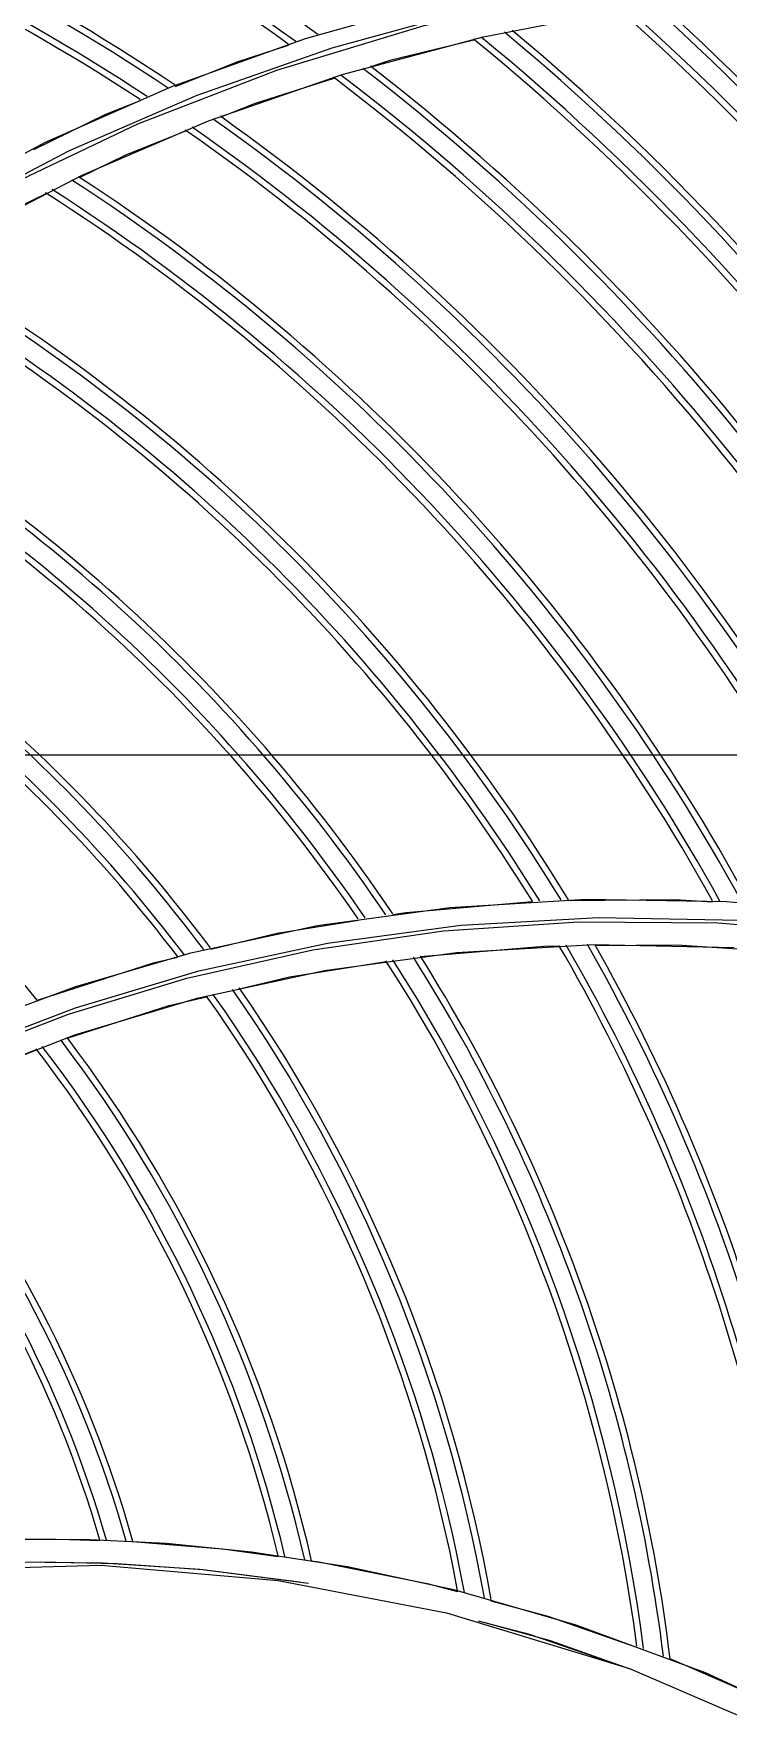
# Model space of a CAD drawing. Header units: metres. Extents: x -367 to 374, y -238 to 224.
# Drawn here: x 350.673 to 350.7266, y 176.7259 to 176.8556 of the extents above; entities that cross this region are included whole.
import ezdxf
from ezdxf.enums import TextEntityAlignment as Align

# ---------------------------------------------------------------- set-up
doc = ezdxf.new("R2010")
doc.units = ezdxf.units.M
for name, color, linetype in [('ELE-ALIMENTADORES', 160, 'Continuous'), ('LA_BAU_BASES GERAIS_R00$0$ARQ-XREF-ATT', 8, 'Continuous'), ('LA_BAU_BASES GERAIS_R00$0$BASE', 253, 'Continuous'), ('LA_BAU_BASES GERAIS_R00$0$dutos', 31, 'Continuous')]:
    doc.layers.add(name, color=color, linetype=linetype)
doc.styles.add('LA_BAU_BASES GERAIS_R00$0$R60-125-RS', font='romans.shx', dxfattribs={"height": 0.19})
doc.styles.add('LA_BAU_BASES GERAIS_R00$0$R80-100-RS', font='romans.shx', dxfattribs={"height": 0.203})

# ---------------------------------------------------------------- blocks, each defined once
blk = doc.blocks.new('LA_BAU_BASES GERAIS_R00$0$LA_BAU_ALVENARIA SUPERIOR_R01')
at = {"layer": 'LA_BAU_BASES GERAIS_R00$0$BASE', "linetype": 'Continuous'}
blk.add_line((254.7, 176.8), (245.4, 176.8), dxfattribs=at)
blk = doc.blocks.new('LA_BAU_BASES GERAIS_R00$0$A$C2E3D5B4E')
at = {"layer": 'LA_BAU_BASES GERAIS_R00$0$dutos', "color": 251}
for p, q in [((-16.05600795242663, -1.094762984614761), (-16.04514676589588, -1.091710938948097)), ((-16.04227909839619, -1.094628724072834), (-16.03086202172062, -1.092429254583919)), ((-16.06631726184287, -1.098461504578779), (-16.05600795242663, -1.094762984614761)), ((-16.05316259559095, -1.097539939603564), (-16.04227909839619, -1.094628724072834)), ((-16.04301812183076, -1.094900589168617), (-16.04949175192496, -1.096464624778207)), ((-16.04949175192496, -1.096464624778207), (-16.05097410547933, -1.096936516176982)), ((-16.07605661956131, -1.102756947544265), (-16.06631726184287, -1.098461504578779)), ((-16.06348725442967, -1.101109798285222), (-16.05316259559095, -1.097539939603564)), ((-16.07323373202871, -1.105286491800769), (-16.06348725442967, -1.101109798285222)), ((-16.0852130799376, -1.10760200019439), (-16.07605661956131, -1.102756947544265)), ((-16.08238664156852, -1.110019433844798), (-16.07323373202871, -1.105286491800769)), ((-16.05507492659035, -1.163130484613873), (-16.04487654752484, -1.161735435365415)), ((-16.04487654752484, -1.161735435365415), (-16.03434650860572, -1.161102946566359)), ((-16.03434650860572, -1.161102946566359), (-16.02351566184871, -1.161272371200255)), ((-16.02351566184871, -1.161272371200255), (-16.01241621295139, -1.162284177162007)), ((-16.06484392484708, -1.165231849159397), (-16.05507492659035, -1.163130484613873)), ((-16.04433926529327, -1.165199644219399), (-16.03378897802486, -1.164592256035291)), ((-16.03378897802486, -1.164592256035291), (-16.02292158088767, -1.164811099653605)), ((-16.07372408548827, -1.167839299871673), (-16.06484392484708, -1.165231849159397)), ((-16.05454304936529, -1.166590710651406), (-16.04433926529327, -1.165199644219399)), ((-16.06436940066351, -1.16872362647581), (-16.05454304936529, -1.166590710651406)), ((-16.08136412905333, -1.170658630285914), (-16.07372408548827, -1.167839299871673)), ((-16.07381543846486, -1.171565594074025), (-16.06436940066351, -1.16872362647581)), ((-16.08256622558793, -1.174957047767464), (-16.07381543846486, -1.171565594074025)), ((-16.06675374184761, -1.210770083222712), (-16.07263643746865, -1.210467985098774)), ((-16.06932430608867, -1.210611136927298), (-16.06904915614496, -1.210620322794682)), ((-16.0555409738522, -1.212104108523533), (-16.05496552042359, -1.212182778578324)), ((-16.04446332791713, -1.21435976067886), (-16.05277038420809, -1.212565552475724)), ((-16.03512759908836, -1.217043476595506), (-16.04446332791713, -1.21435976067886)), ((-16.02512520853952, -1.220735970669637), (-16.03512759908836, -1.217043476595506)), ((-16.02787223899577, -1.219649089495476), (-16.02752831112639, -1.219769257342421)), ((-16.02752831112639, -1.219769257342421), (-16.01782883223359, -1.223991647603441)), ((-16.01518535476544, -1.225293931764725), (-16.02512520853952, -1.220735970669637))]:
    blk.add_line(p, q, dxfattribs=at)
for points in [[(-16.1304550118989, -1.153699805344047), (-16.12516764574184, -1.145741778659328), (-16.11920038859989, -1.138093450362874), (-16.11254888357735, -1.130799866784116), (-16.10520268497612, -1.123911609159848), (-16.09716011001001, -1.117473866990338), (-16.08842990238827, -1.111533516322822), (-16.07901833393998, -1.106136854717704), (-16.0689337019071, -1.101335857375204), (-16.05820441332889, -1.097192640036781), (-16.04684949102648, -1.093764641385576), (-16.03486248923309, -1.091107652548715), (-16.02223448891164, -1.089287891207903)], [(-16.13099864323249, -1.154014385559719), (-16.12607924678287, -1.146476719338978), (-16.12051470211827, -1.139182057722508), (-16.11431947916117, -1.132192430668226), (-16.1075160121145, -1.125567499296892), (-16.10011025539688, -1.119343609205032), (-16.09209434679087, -1.113548276492736), (-16.08346191870123, -1.108216350496775), (-16.07421185328667, -1.103390537366693), (-16.06436100173596, -1.099124211370224), (-16.05393618755306, -1.095472271535698), (-16.04295683469127, -1.09248466937396), (-16.03144293946616, -1.09021198135423)], [(-16.06602326559732, -1.098449166127182), (-16.06127763033055, -1.09655065490432), (-16.05730325438026, -1.095281644152863)], [(-16.05382474635417, -1.097843987209387), (-16.05997701875185, -1.099802497323878), (-16.06254631555385, -1.100828006478594)], [(-16.07696431340992, -1.103304244791332), (-16.07140654910791, -1.100602771196179), (-16.06874581645752, -1.099538333979297)], [(-16.06525125076314, -1.101907654350441), (-16.06989088807131, -1.103759519237144), (-16.07347711637976, -1.105499522220896)], [(-16.07603018105965, -1.106738244292217), (-16.07921735033824, -1.108284627724686), (-16.08570874491716, -1.112036347569017)], [(-16.04925770875752, -1.162271757922724), (-16.04827445402861, -1.162112696012343), (-16.03849330457388, -1.161272986105985)], [(-16.03572018482328, -1.16120754182856), (-16.02748516676729, -1.161115502016116), (-16.02460243543101, -1.161297220386302)], [(-16.11170491971916, -1.190604121900549), (-16.10761022128008, -1.187237250129044), (-16.10277542566337, -1.183797989598759), (-16.09711701752803, -1.180215636843684), (-16.0904559591545, -1.176533361561894), (-16.08265295105912, -1.172871037151424), (-16.07375459926106, -1.169460548198629), (-16.06423172932909, -1.166626628569873), (-16.05430611913971, -1.164493949127689), (-16.04402178731561, -1.163105106078262), (-16.03339374225743, -1.16249750049036), (-16.02245592587769, -1.16271293473045)], [(-16.11149638159759, -1.190820036849516), (-16.10828621197106, -1.18811967330538), (-16.10448403993632, -1.185336763244493), (-16.10009382927956, -1.182400715235133), (-16.09502660081034, -1.179346774546218), (-16.08914494338751, -1.176206667247868), (-16.08230997149212, -1.173050918733395), (-16.07429561413619, -1.169963061156238), (-16.06516623827747, -1.167179286177713), (-16.05544168480128, -1.165002641101353), (-16.04535303093826, -1.163542370523544), (-16.03493099650814, -1.162836933988444), (-16.02419458389159, -1.162925472762879), (-16.01318849651761, -1.163849168788772)], [(-16.06331798638803, -1.164946532740657), (-16.05818754368511, -1.163716344526335), (-16.05192382157884, -1.162703057145052)], [(-16.03368823906931, -1.164680465164281), (-16.02733763489277, -1.164620700296553), (-16.02265850833601, -1.164923303074545)], [(-16.07669735296304, -1.16888011546024), (-16.06774582823664, -1.166008249863523), (-16.06587429274941, -1.165559489193299)], [(-16.06110284600027, -1.168013942136611), (-16.05722765038399, -1.167093852855658), (-16.04978288037955, -1.165905302185536)], [(-16.04713437388682, -1.165516516481773), (-16.03761235098955, -1.164717394569095), (-16.03644233397517, -1.164706383661439)], [(-16.07439666962728, -1.171806222810744), (-16.06652299281586, -1.169300849812942), (-16.06363882779715, -1.16861606133142)], [(-16.08686766035225, -1.17700276133445), (-16.08398747479441, -1.175582160017882), (-16.07678329237297, -1.172678742479263)], [(-16.08291772557641, -1.210610227981931), (-16.08027967314092, -1.210477623678059), (-16.07497594652568, -1.210422457204629), (-16.07187841054292, -1.210525868281081)], [(-16.07263643746865, -1.210467985098774), (-16.07789808545067, -1.210425541280244), (-16.08261272181335, -1.210572179838607)], [(-16.06904915614496, -1.210620322794682), (-16.06240840340024, -1.211165264405906), (-16.05812601363368, -1.21175070855287)], [(-16.05277038420809, -1.212565552475724), (-16.06016370789484, -1.211426722193835), (-16.06675374184761, -1.210770083222712)], [(-16.10093418724136, -1.215029890690573), (-16.09852804143247, -1.214426858410377), (-16.09456046957939, -1.213539476976337), (-16.09061129089105, -1.212994308884561), (-16.08646994508808, -1.212579854912008), (-16.08173655619794, -1.212283237449526), (-16.07645578127131, -1.21216569681809), (-16.07054612996762, -1.212296420132304), (-16.06393382579927, -1.212768045619384), (-16.05649699968444, -1.213708971804124)], [(-16.10093331423241, -1.215029369995761), (-16.09832420617886, -1.214373924310792), (-16.09420815549674, -1.213475985930643), (-16.08956644225555, -1.212875335839897), (-16.08423961910285, -1.212416240917889), (-16.07830209254007, -1.212180255563624), (-16.07165174074498, -1.212249813087226), (-16.06416638175142, -1.212744375726913), (-16.05576221510955, -1.213825263631122)], [(-16.10085842329909, -1.21527080095683), (-16.08731065457778, -1.212859003448727), (-16.0718035565942, -1.212433099213456), (-16.0581011243421, -1.213622897379253), (-16.04511135898838, -1.216114498248032), (-16.03100775879557, -1.220382697557113), (-16.01589981995494, -1.226886505057962)], [(-16.05496552042359, -1.212182778578324), (-16.04661548235936, -1.21384201294012), (-16.04428072668406, -1.21447165093349)], [(-16.04170131113096, -1.215167268915764), (-16.03731039122385, -1.216351414233657), (-16.03046068540471, -1.218744690467872)], [(-16.04266768712614, -1.216719535985874), (-16.03873957936594, -1.217745956157785), (-16.03102392544542, -1.220389872973726)], [(-16.04216545881809, -1.216856497863489), (-16.03712562815872, -1.218240097883324), (-16.03104529443772, -1.22039397958514)]]:
    blk.add_lwpolyline(points, dxfattribs=at)
for radius, start, end in [(0.1744910549859578, 53.88432277258642, 82.45860350789012), (0.1725589723837885, 54.35338475311299, 82.91921166918709), (0.1730509807050165, 54.23409493564272, 82.80209997870315), (0.1649830923649041, 56.17594171389495, 84.70591038476259), (0.1644909707746223, 56.29334385029325, 84.82082479685646), (0.162558888172453, 56.75319268100372, 85.27070305024334), (0.163050896493681, 56.63626642486534, 85.15634673082914), (0.1905591239651123, 19.92118834801246, 48.55653567527865), (0.1910511322840403, 19.79818782850738, 48.43423705953678), (0.1924912065672816, 19.43765497126623, 48.00000001673805), (0.192983214580307, 19.31429249534511, 47.95758973959483), (0.1834911307777697, 21.67767033249404, 50.28805707072121), (0.1839832523680515, 21.55605351724309, 50.16826901092853), (0.1815590481756004, 22.15427262725141, 50.75733709968332), (0.1820510564945284, 22.03304892721376, 50.63799950988445), (0.1744910549859578, 23.88432277448523, 52.45860350354423), (0.1749831765762396, 23.76460330215894, 52.34099482225366), (0.1725589723837885, 24.35338476431649, 52.9192116790718), (0.1730509807050165, 24.23409493580657, 52.80209999804038), (0.1644909707746223, 26.29334386270933, 54.82082480532062), (0.1649830923649041, 26.17594170851608, 54.70591041269111), (0.162558888172453, 26.75319264922801, 55.27070303496019), (0.163050896493681, 26.636266415487, 55.15634673321389), (0.1544908865632869, 28.65254874370658, 57.12472072427281), (0.1549830081535687, 28.53772576483868, 57.01284531731549), (0.1525588039611176, 29.10212834745579, 57.56248166238034), (0.1530508122823456, 28.98783900176085, 57.45123954698064), (0.1424907855106043, 31.40941721040065, 59.80123552850313), (0.1429829071008861, 31.29811850871475, 59.69358004760631), (0.140558702908435, 31.84494495582546, 60.2221422545051), (0.141050711227363, 31.73426643530934, 60.11523589791905), (0.1304906844579218, 34.07300830196136, 62.36495118795499), (0.1309828060482036, 33.96583855199017, 62.26233211350998), (0.1285586018557525, 34.49204584826892, 62.76569343749853), (0.1290506101746804, 34.38560913799451, 62.66398105631369), (0.1174905749834157, 36.83316507961786, 64.98754486996631), (0.1179826965736974, 36.73139831779173, 64.89166066330108), (0.1155584923812464, 37.23055609491627, 65.36125383960766), (0.1160505007001743, 37.12969847985931, 65.26651655827732), (0.1049825870991914, 39.33745279655304, 67.31996860287514), (0.141050711227363, 4.540470435859683, 30.11523588820144), (0.1424907855106043, 4.196556157269571, 29.80123550488889), (0.1429827935236297, 4.078855840764435, 29.69358001041024), (0.1285582274401995, 7.486477342654402, 32.76569347322488), (0.1290506101746804, 7.371769504566137, 32.66398106470937), (0.1304906844579218, 7.035395728166822, 32.36495119597885), (0.1309826924709471, 6.920250107050335, 32.26233208652808), (0.140558328495182, 4.657776858345053, 30.2221422685573), (0.1155581179656934, 10.47477810413636, 35.36125383802252), (0.1160505007001743, 10.36324584859843, 35.2665165577559), (0.1174905749834157, 10.03607335473495, 34.98754488424594), (0.117982582996441, 9.9240402796928, 34.89166067077942), (0.1044904655089096, 12.94805914907379, 37.40715649418439), (0.1049824735219349, 12.83964194581985, 37.31996859854132), (0.1025580084911873, 13.37233087676201, 37.74580184628142), (0.1030503912256682, 13.26451071462936, 37.66013517491081), (0.09149035603440345, 15.75412515172746, 39.55728695004791), (0.0919823640451288, 15.65016299166079, 39.48195428858912), (0.08955789901668121, 16.16046895917404, 39.84782829473291), (0.09005028175116211, 16.05728187141781, 39.77465341472671)]:
    blk.add_arc((-16.15789638421757, -1.235418544163338), radius, start, end, dxfattribs=at)
blk = doc.blocks.new('LA_BAU_BASES GERAIS_R00')
at = {"layer": 'LA_BAU_BASES GERAIS_R00$0$ARQ-XREF-ATT'}
blk.add_blockref('LA_BAU_BASES GERAIS_R00$0$A$C2E3D5B4E', (366.75, 177.95), dxfattribs=at)
at = {"layer": 'LA_BAU_BASES GERAIS_R00$0$BASE'}
blk.add_blockref('LA_BAU_BASES GERAIS_R00$0$LA_BAU_ALVENARIA SUPERIOR_R01', (100, 0), dxfattribs=at)
at = {"layer": 'LA_BAU_BASES GERAIS_R00$0$BASE', "style": 'LA_BAU_BASES GERAIS_R00$0$R60-125-RS'}
for p in [(242.7815727361595, 218.919159373358), (358.6365727361596, 192.964159373358)]:
    blk.add_attdef('S', text='', height=0.19, rotation=90, dxfattribs=at).set_placement(p, align=Align.MIDDLE_CENTER)
at = {"layer": 'LA_BAU_BASES GERAIS_R00$0$BASE', "style": 'LA_BAU_BASES GERAIS_R00$0$R80-100-RS'}
blk.add_attdef('ACESSO', text='', height=0.203, dxfattribs=at).set_placement((365.922255870473, 191.9868442639211), align=Align.TOP_CENTER)
at = {"layer": 'LA_BAU_BASES GERAIS_R00$0$BASE', "style": 'LA_BAU_BASES GERAIS_R00$0$R60-125-RS'}
blk.add_attdef('S', text='', height=0.19, dxfattribs=at).set_placement((266.114159373358, 180.9134272638404), align=Align.MIDDLE_CENTER)

msp = doc.modelspace()

# ---------------------------------------------------------------- block references
at = {"layer": 'ELE-ALIMENTADORES', "color": 2}
msp.add_blockref('LA_BAU_BASES GERAIS_R00', (0, 0), dxfattribs=at)

doc.saveas('drawing.dxf')
